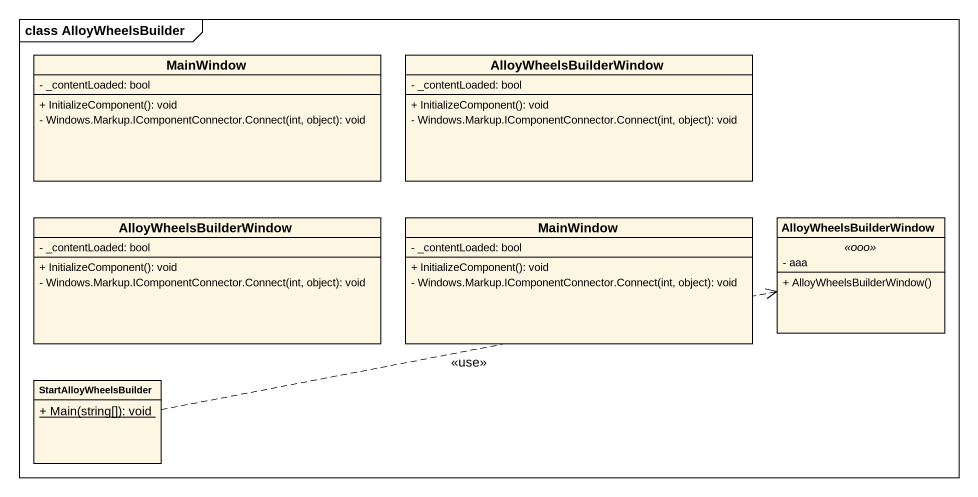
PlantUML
@startuml
mainframe class AlloyWheelsBuilder
hide circle
hide empty members
skinparam classAttributeIconSize 0
class MainWindow {
  - _contentLoaded: bool
  + InitializeComponent(): void
  - Windows.Markup.IComponentConnector.Connect(int, object): void
}
class AlloyWheelsBuilderWindow {
  - _contentLoaded: bool
  + InitializeComponent(): void
  - Windows.Markup.IComponentConnector.Connect(int, object): void
}
class "AlloyWheelsBuilderWindow" as AlloyWheelsBuilderWindow_2 {
  - _contentLoaded: bool
  + InitializeComponent(): void
  - Windows.Markup.IComponentConnector.Connect(int, object): void
}
class "MainWindow" as MainWindow_2 {
  - _contentLoaded: bool
  + InitializeComponent(): void
  - Windows.Markup.IComponentConnector.Connect(int, object): void
}
class "AlloyWheelsBuilderWindow" as AlloyWheelsBuilderWindow_3 {
  .. <<ооо>> ..
  - ааа
  --
  + AlloyWheelsBuilderWindow()
}
class StartAlloyWheelsBuilder {
  {static} + Main(string[]): void
}
StartAlloyWheelsBuilder .right.> AlloyWheelsBuilderWindow_3 : <<use>>
@enduml
